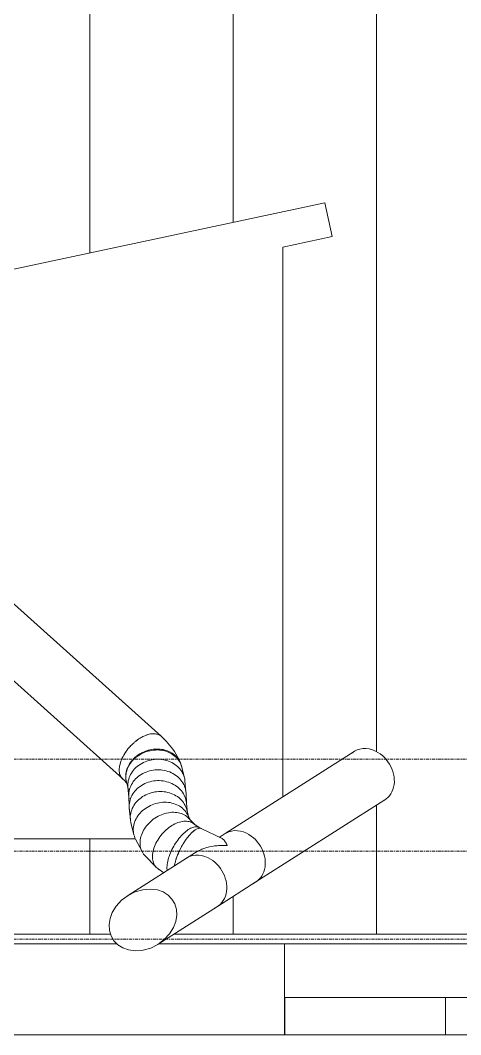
# Model space of a CAD drawing. Header units: centimetres. Extents: x -3046 to 63786, y -269 to 1483.
# Drawn here: x 32119 to 32349, y -50 to 480 of the extents above; entities that cross this region are included whole.
import ezdxf

# ---------------------------------------------------------------- set-up
doc = ezdxf.new("R2010")
doc.units = ezdxf.units.CM
doc.linetypes.add('Centre', pattern=[3.175, 0.635, -0.475, 1.59, -0.475])
for name, color, linetype, lineweight in [('A-FLOR', 7, 'Continuous', 9), ('A-FLOR-LEVL', 7, 'Continuous', 9), ('A-GENM', 7, 'Continuous', 9), ('A-WALL', 7, 'Continuous', 9), ('A-WALL-PATT', 7, 'Continuous', 9), ('C-BLDG-PADS', 7, 'Continuous', 9), ('M-HVAC-DUCT', 7, 'Continuous', 9)]:
    doc.layers.add(name, color=color, linetype=linetype, lineweight=lineweight)

# ---------------------------------------------------------------- blocks, each defined once
blk = doc.blocks.new('PQ_RVR_EST-01_ZZ_ZZ_MO_T_A_rvt-3-s03')
at = {"layer": 'A-FLOR'}
for p, q in [((-11182.13, -2.5), (-11182.13, -50)), ((-11182.13, -50), (-11388.25, -50))]:
    blk.add_line(p, q, dxfattribs=at)
at = {"layer": 'A-WALL'}
for p, q in [((-11181.92, -50), (-11181.92, -30.48)), ((-11081.92, -50), (-11181.92, -50))]:
    blk.add_line(p, q, dxfattribs=at)
blk = doc.blocks.new('Generic Model 3 - Generic Model 3-1304690-s03')
at = {"layer": 'A-GENM'}
for p, q in [((-11160.95, 384.87), (-11485.7, 315.85)), ((-11157.21, 367.27), (-11160.95, 384.87)), ((-11182.97, 361.79), (-11157.21, 367.27)), ((-11182.97, 74.22), (-11182.97, 361.79)), ((-11485.7, 315.85), (-11482.57, 298.12)), ((-11482.57, 298.12), (-11456.97, 302.63)), ((-11456.97, 302.63), (-11456.97, 161.86)), ((-11456.97, 131.86), (-11456.97, 52.4)), ((-11456.97, 52.4), (-11415.75, 52.4)), ((-11360.85, 52.4), (-11260.06, 52.4))]:
    blk.add_line(p, q, dxfattribs=at)
blk = doc.blocks.new('M_Round Tee - Tee-V137-s03')
at = {"layer": 'M-HVAC-DUCT', "color": 6, "true_color": 0xff00ff}
for p, q in [((-11215.02, 52.69), (-11225.4, 57.71)), ((-11213.13, 55.17), (-11216.28, 53.16)), ((-11229.19, 44.95), (-11233.28, 42.35)), ((-11217.17, 17.04), (-11197.03, 29.86))]:
    blk.add_line(p, q, dxfattribs=at)
for centre, major_axis, ratio, start_param, end_param in [((-11231.92, 44.2), (6.52, 13.51), 0.364721, 0.532432, 2.103228), ((-11231.92, 44.2), (6.52, 13.51), 0.364721, 0.008833, 0.532432), ((-11205.08, 42.51), (-8.05, 12.65), 0.802227, 5.369591, 6.359573), ((-11205.08, 42.51), (-8.05, 12.65), 0.802227, 3.798795, 5.369591), ((-11225.23, 29.69), (-8.05, 12.65), 0.802227, 5.369591, 6.396692), ((-11225.23, 29.69), (-8.05, 12.65), 0.802227, 3.798795, 5.369591), ((-11231.92, 44.2), (6.52, 13.51), 0.364721, 2.103228, 2.205638), ((-11205.08, 42.51), (-8.05, 12.65), 0.802227, 3.013397, 3.798795), ((-11225.23, 29.69), (-8.05, 12.65), 0.802227, 3.013547, 3.798795)]:
    blk.add_ellipse(centre, major_axis=major_axis, ratio=ratio, start_param=start_param, end_param=end_param, dxfattribs=at)
blk.add_open_spline([(-11230.54, 44.01), (-11229.96, 44.45), (-11228.74, 45.27), (-11226.8, 46.31), (-11224.76, 47.16), (-11221.63, 48.19), (-11218.23, 48.82), (-11214.67, 49.04), (-11212.91, 49), (-11212.04, 48.95)], degree=3, knots=[0.3076923, 0.3076923, 0.3076923, 0.3076923, 0.3846154, 0.4615385, 0.5384615, 0.6153846, 0.8076923, 0.9038462, 1, 1, 1, 1], dxfattribs=at)
blk.add_open_spline([(-11212.04, 48.95), (-11212.21, 49.32), (-11212.57, 50.03), (-11213.14, 50.95), (-11213.74, 51.71), (-11214.36, 52.3), (-11214.79, 52.58), (-11215.01, 52.69)], degree=3, dxfattribs=at)
blk = doc.blocks.new('M_Round Elbow - 1 D-1306839-s03')
at = {"layer": 'M-HVAC-DUCT', "color": 6, "true_color": 0xff00ff, "flags": 128}
for points in [[(-11236.36, 91.69), (-11236.92, 93.09), (-11237.54, 94.43), (-11238.21, 95.71), (-11238.93, 96.94), (-11239.69, 98.12), (-11240.49, 99.26), (-11241.33, 100.36), (-11242.2, 101.43), (-11243.1, 102.46), (-11244.03, 103.46), (-11244.99, 104.44), (-11245.99, 105.39), (-11246.68, 106.02)], [(-11264.44, 81.15), (-11264.46, 81.19), (-11264.52, 81.28), (-11264.62, 81.43), (-11264.77, 81.64), (-11264.96, 81.88), (-11265.2, 82.16), (-11265.48, 82.48), (-11265.81, 82.83), (-11266.18, 83.19), (-11266.59, 83.58), (-11266.73, 83.71)]]:
    blk.add_lwpolyline(points, dxfattribs=at)
at = {"layer": 'M-HVAC-DUCT', "color": 6, "true_color": 0xff00ff}
for centre, major_axis, ratio, start_param, end_param in [((-11256.71, 94.87), (10.03, 11.16), 0.564438, 0.82496, 1.0668), ((-11256.71, 94.87), (10.03, 11.16), 0.564438, 0.563161, 0.805001), ((-11256.71, 94.87), (10.03, 11.16), 0.564438, 0.301362, 0.543201), ((-11256.71, 94.87), (10.03, 11.16), 0.564438, 0, 0.281402), ((-11256.71, 94.87), (10.03, 11.16), 0.564438, 1.348559, 1.590399), ((-11256.71, 94.87), (10.03, 11.16), 0.564438, 1.08676, 1.3286), ((-11256.71, 94.87), (10.03, 11.16), 0.564438, 1.872158, 2.113998), ((-11256.71, 94.87), (10.03, 11.16), 0.564438, 1.610359, 1.852198), ((-11250.45, 86.53), (14.08, 5.17), 0.832467, 1.705002, 1.823153), ((-11250.45, 86.53), (14.08, 5.17), 0.832467, 1.443203, 1.57624), ((-11250.45, 86.53), (14.08, 5.17), 0.832467, 1.181404, 1.299554), ((-11250.45, 86.53), (14.08, 5.17), 0.832467, 0.919604, 1.037755), ((-11250.45, 86.53), (14.08, 5.17), 0.832467, 0.657805, 0.775956), ((-11250.45, 86.53), (14.08, 5.17), 0.832467, 0.396005, 0.514156), ((-11256.71, 94.87), (10.03, 11.16), 0.564438, 2.395757, 2.637597), ((-11256.71, 94.87), (10.03, 11.16), 0.564438, 2.133957, 2.375797), ((-11250.45, 86.53), (14.08, 5.17), 0.832467, 2.228601, 2.346752), ((-11250.45, 86.53), (14.08, 5.17), 0.832467, 1.966802, 2.084952), ((-11250.45, 86.53), (14.08, 5.17), 0.832467, 0.134206, 0.252357), ((-11250.45, 86.53), (14.08, 5.17), 0.832467, 6.155592, 6.37048), ((-11256.71, 94.87), (10.03, 11.16), 0.564438, 2.657556, 2.899396), ((-11256.71, 94.87), (10.03, 11.16), 0.564438, 2.919356, 3.181155), ((-11250.45, 86.53), (14.08, 5.17), 0.832467, 2.7522, 3.099347), ((-11250.45, 86.53), (14.08, 5.17), 0.832467, 2.4904, 2.608551)]:
    blk.add_ellipse(centre, major_axis=major_axis, ratio=ratio, start_param=start_param, end_param=end_param, dxfattribs=at)
blk = doc.blocks.new('PQ_RVR_EXT-01_ZZ_ZZ_MO_T_A_rvt-3-s03')
at = {"layer": 'M-HVAC-DUCT', "color": 6, "true_color": 0xff00ff}
for p, q in [((-11246.68, 106.02), (-11332.64, 183.27)), ((-11352.69, 160.95), (-11266.73, 83.71)), ((-11145.64, 98.12), (-11213.13, 55.17)), ((-11197.03, 29.86), (-11129.53, 72.81)), ((-11233.28, 42.35), (-11264.2, 22.67)), ((-11248.1, -2.64), (-11217.17, 17.04))]:
    blk.add_line(p, q, dxfattribs=at)
at = {"layer": 'M-HVAC-DUCT', "color": 5, "true_color": 0x0000ff}
for p, q in [((-11236.09, 90.94), (-11236.36, 91.69)), ((-11234.44, 84.28), (-11235.72, 89.73)), ((-11264.8, 82.32), (-11263.76, 77.91)), ((-11264.53, 81.36), (-11264.43, 81.1)), ((-11233.63, 76.79), (-11234.19, 82.76)), ((-11264.01, 79.43), (-11263.52, 74.18)), ((-11263.55, 74.74), (-11263.31, 69.07)), ((-11233.34, 70.56), (-11233.59, 76.23)), ((-11232.9, 65.86), (-11233.38, 71.11)), ((-11263.27, 68.52), (-11262.71, 62.51)), ((-11232.02, 62.82), (-11233.17, 67.49)), ((-11230.83, 61.19), (-11232.9, 65.16)), ((-11262.44, 60.88), (-11260.89, 54.59)), ((-11228.9, 59.68), (-11232.28, 63.21)), ((-11226.36, 58.13), (-11229.89, 60.51)), ((-11225.4, 57.71), (-11226.74, 58.35)), ((-11260.01, 52.25), (-11256.62, 45.75)), ((-11255.17, 43.74), (-11249.23, 37.53)), ((-11248.24, 36.7), (-11245.22, 34.66))]:
    blk.add_line(p, q, dxfattribs=at)
at = {"layer": 'M-HVAC-DUCT', "color": 6, "true_color": 0xff00ff, "flags": 128}
for points in [[(-11248.58, 25.69), (-11252.33, 26.16), (-11256.28, 25.82), (-11260.21, 24.69), (-11263.95, 22.83), (-11267.29, 20.32), (-11270.08, 17.29), (-11272.16, 13.9)], [(-11240.14, 6.13), (-11238.97, 9.26), (-11238.46, 12.42), (-11238.63, 15.49), (-11239.47, 18.35), (-11240.96, 20.89), (-11243.03, 23.01), (-11245.6, 24.63), (-11248.58, 25.69)], [(-11272.16, 13.9), (-11273.33, 10.76), (-11273.84, 7.6), (-11273.67, 4.53), (-11272.82, 1.67), (-11271.34, -0.87), (-11269.27, -2.99), (-11266.7, -4.61), (-11263.72, -5.67)], [(-11263.72, -5.67), (-11259.96, -6.14), (-11256.02, -5.8), (-11252.08, -4.67), (-11248.35, -2.8), (-11245.01, -0.29), (-11242.22, 2.73), (-11240.14, 6.13)]]:
    blk.add_lwpolyline(points, dxfattribs=at)
at = {"layer": 'M-HVAC-DUCT', "color": 6, "true_color": 0xff00ff}
for centre, major_axis, ratio, start_param, end_param in [((-11256.71, 94.87), (10.03, 11.16), 0.564438, 0.674169, 0.785398), ((-11256.71, 94.87), (10.03, 11.16), 0.564438, 0.41237, 0.557664), ((-11256.71, 94.87), (10.03, 11.16), 0.564438, 0.15057, 0.261799), ((-11256.71, 94.87), (10.03, 11.16), 0.564438, 1.459567, 1.570796), ((-11256.71, 94.87), (10.03, 11.16), 0.564438, 1.197768, 1.308997), ((-11256.71, 94.87), (10.03, 11.16), 0.564438, 0.930899, 1.086345), ((-11256.71, 94.87), (10.03, 11.16), 0.564438, 1.983166, 2.094395), ((-11256.71, 94.87), (10.03, 11.16), 0.564438, 1.721367, 1.832596), ((-11256.71, 94.87), (10.03, 11.16), 0.564438, 1.570796, 1.612649), ((-11137.59, 85.47), (-8.05, 12.65), 0.802227, 5.369591, 6.406076), ((-11137.59, 85.47), (-8.05, 12.65), 0.802227, 3.798795, 5.369591), ((-11256.71, 94.87), (10.03, 11.16), 0.564438, 2.244965, 2.356194), ((-11256.71, 94.87), (10.03, 11.16), 0.564438, 2.506765, 2.660327), ((-11256.71, 94.87), (10.03, 11.16), 0.564438, 2.768564, 2.879793), ((-11256.71, 94.87), (10.03, 11.16), 0.564438, 2.990016, 3.141593), ((-11137.59, 85.47), (-8.05, 12.65), 0.802227, 3.013397, 3.798795), ((-11205.08, 42.51), (-8.05, 12.65), 0.802227, 5.369591, 6.359573), ((-11205.08, 42.51), (-8.05, 12.65), 0.802227, 3.798795, 5.369591), ((-11225.23, 29.69), (-8.05, 12.65), 0.802227, 5.369591, 6.396692), ((-11225.23, 29.69), (-8.05, 12.65), 0.802227, 3.798795, 5.369591), ((-11205.08, 42.51), (-8.05, 12.65), 0.802227, 3.013397, 3.798795), ((-11225.23, 29.69), (-8.05, 12.65), 0.802227, 3.013547, 3.798795)]:
    blk.add_ellipse(centre, major_axis=major_axis, ratio=ratio, start_param=start_param, end_param=end_param, dxfattribs=at)
at = {"layer": 'M-HVAC-DUCT', "color": 5, "true_color": 0x0000ff}
for centre, major_axis, ratio, start_param, end_param in [((-11250.45, 86.53), (14.08, 5.17), 0.832467, 1.954107, 2.202958), ((-11250.45, 86.53), (14.08, 5.17), 0.832467, 1.692307, 1.941159), ((-11250.45, 86.53), (14.08, 5.17), 0.832467, 1.575983, 1.679359), ((-11250.45, 86.53), (14.08, 5.17), 0.832467, 1.430508, 1.561208), ((-11250.45, 86.53), (14.08, 5.17), 0.832467, 1.168709, 1.41756), ((-11250.45, 86.53), (14.08, 5.17), 0.832467, 1.055437, 1.155761), ((-11250.45, 86.53), (14.08, 5.17), 0.832467, 0.906909, 1.03761), ((-11250.45, 86.53), (14.08, 5.17), 0.832467, 0.64511, 0.893961), ((-11250.45, 86.53), (14.08, 5.17), 0.832467, 0.38331, 0.632162), ((-11250.45, 86.53), (14.08, 5.17), 0.832467, 6.156976, 6.653548), ((-11250.45, 86.53), (14.08, 5.17), 0.832467, 2.215906, 2.464757), ((-11250.45, 86.53), (14.08, 5.17), 0.832467, 2.739505, 2.988356), ((-11250.45, 86.53), (14.08, 5.17), 0.832467, 2.477705, 2.726557), ((-11250.45, 86.53), (14.08, 5.17), 0.832467, 3.004994, 3.075956), ((-11231.92, 44.2), (6.52, 13.51), 0.364721, 0.853512, 0.974473), ((-11231.92, 44.2), (6.52, 13.51), 0.364721, 0.630634, 0.712674), ((-11231.92, 44.2), (6.52, 13.51), 0.364721, 0.576507, 0.630634), ((-11231.92, 44.2), (6.52, 13.51), 0.364721, 0.319448, 0.450875), ((-11231.92, 44.2), (6.52, 13.51), 0.364721, 0, 0.189075), ((-11231.92, 44.2), (6.52, 13.51), 0.364721, 1.366645, 1.498072), ((-11231.92, 44.2), (6.52, 13.51), 0.364721, 1.104846, 1.236273), ((-11231.92, 44.2), (6.52, 13.51), 0.364721, 1.628445, 1.759872), ((-11231.92, 44.2), (6.52, 13.51), 0.364721, 2.152043, 2.201431), ((-11231.92, 44.2), (6.52, 13.51), 0.364721, 1.890244, 2.021671)]:
    blk.add_ellipse(centre, major_axis=major_axis, ratio=ratio, start_param=start_param, end_param=end_param, dxfattribs=at)
for points in [[(-11264.99, 86.3), (-11264.83, 87.42), (-11264.19, 89.66), (-11262.28, 92.76), (-11259.55, 95.41), (-11256.19, 97.41), (-11252.42, 98.64), (-11249.81, 98.89), (-11248.53, 98.86)], [(-11248.53, 98.86), (-11247.24, 98.84), (-11244.71, 98.5), (-11241.3, 97.13), (-11238.49, 95.01), (-11236.49, 92.27), (-11235.78, 90.16), (-11235.59, 89.07)], [(-11263.95, 81.94), (-11263.81, 83.07), (-11263.16, 85.3), (-11261.24, 88.37), (-11258.5, 90.93), (-11255.11, 92.83), (-11251.31, 93.93), (-11248.68, 94.08), (-11247.38, 94)], [(-11263.47, 76.72), (-11263.32, 77.85), (-11262.68, 80.08), (-11260.75, 83.12), (-11258, 85.64), (-11254.61, 87.46), (-11250.8, 88.47), (-11248.16, 88.55), (-11246.86, 88.44)], [(-11263.89, 78.57), (-11264.08, 79.68), (-11264.1, 80.82), (-11263.95, 81.94)], [(-11263.22, 71.05), (-11263.07, 72.18), (-11262.43, 74.42), (-11260.51, 77.46), (-11257.76, 79.97), (-11254.36, 81.8), (-11250.55, 82.81), (-11247.92, 82.89), (-11246.62, 82.78)], [(-11263.4, 73.32), (-11263.59, 74.44), (-11263.62, 75.59), (-11263.47, 76.72)], [(-11262.66, 65.03), (-11262.51, 66.16), (-11261.87, 68.4), (-11259.95, 71.47), (-11257.21, 74.04), (-11253.82, 75.95), (-11250.02, 77.05), (-11247.39, 77.2), (-11246.09, 77.12)], [(-11246.09, 77.12), (-11244.79, 77.05), (-11242.24, 76.61), (-11238.79, 75.09), (-11235.95, 72.84), (-11233.92, 69.99), (-11233.2, 67.83), (-11233.01, 66.72)], [(-11263.16, 67.65), (-11263.35, 68.77), (-11263.37, 69.92), (-11263.22, 71.05)], [(-11261.1, 58.66), (-11260.95, 59.79), (-11260.31, 62.03), (-11258.4, 65.17), (-11255.69, 67.87), (-11252.34, 69.95), (-11248.6, 71.26), (-11246, 71.56), (-11244.72, 71.57)], [(-11244.72, 71.57), (-11243.45, 71.57), (-11240.93, 71.28), (-11237.53, 69.99), (-11234.74, 67.93), (-11233.42, 66.14), (-11232.91, 65.17)], [(-11257.57, 51.9), (-11257.41, 53.01), (-11256.77, 55.26), (-11254.94, 58.53), (-11252.33, 61.45), (-11249.14, 63.82), (-11245.59, 65.49), (-11243.13, 66.06), (-11241.92, 66.2)], [(-11260, 52.24), (-11260.51, 53.21), (-11261.21, 55.3), (-11261.25, 57.54), (-11261.1, 58.66)], [(-11251.02, 45.05), (-11250.84, 46.15), (-11250.22, 48.42), (-11248.53, 51.84), (-11246.2, 55.03), (-11243.38, 57.79), (-11240.26, 59.93), (-11238.13, 60.83), (-11237.09, 61.15)], [(-11237.09, 61.15), (-11236.05, 61.46), (-11234.01, 61.79), (-11231.29, 61.39), (-11229.83, 60.54), (-11229.22, 59.98)], [(-11243.33, 39.88), (-11243.13, 40.96), (-11242.53, 43.24), (-11241.05, 46.8), (-11239.09, 50.25), (-11236.78, 53.36), (-11234.29, 55.91), (-11232.61, 57.12), (-11231.8, 57.59)], [(-11254.79, 43.36), (-11255.53, 44.05), (-11256.76, 45.65), (-11257.72, 48.6), (-11257.72, 50.79), (-11257.57, 51.9)]]:
    blk.add_open_spline(points, degree=3, dxfattribs=at)
for points, knots in [([(-11247.38, 94), (-11246.08, 93.93), (-11243.53, 93.48), (-11240.08, 91.97), (-11237.24, 89.72), (-11235.21, 86.88), (-11234.37, 84.35), (-11234.19, 82.85), (-11234.16, 82.47)], [0, 0, 0, 0, 0.1666667, 0.3333333, 0.5, 0.6666667, 0.8333333, 0.8903994, 0.8903994, 0.8903994, 0.8903994]), ([(-11264.71, 81.98), (-11264.8, 82.3), (-11265.11, 83.71), (-11265.14, 85.18), (-11264.99, 86.3)], [0.7821881, 0.7821881, 0.7821881, 0.7821881, 0.8333333, 1, 1, 1, 1]), ([(-11246.86, 88.44), (-11245.56, 88.34), (-11243, 87.82), (-11239.54, 86.21), (-11236.7, 83.87), (-11234.66, 80.96), (-11233.67, 77.98), (-11233.55, 76.02), (-11233.59, 75.2)], [0, 0, 0, 0, 0.1666667, 0.3333333, 0.5, 0.6666667, 0.8333333, 0.9536667, 0.9536667, 0.9536667, 0.9536667]), ([(-11246.62, 82.78), (-11245.32, 82.68), (-11242.76, 82.16), (-11239.3, 80.55), (-11236.45, 78.21), (-11234.41, 75.29), (-11233.54, 72.64), (-11233.37, 71.03), (-11233.34, 70.56)], [0, 0, 0, 0, 0.1666667, 0.3333333, 0.5, 0.6666667, 0.8333333, 0.9031978, 0.9031978, 0.9031978, 0.9031978]), ([(-11262.44, 60.88), (-11262.5, 61.14), (-11262.79, 62.5), (-11262.81, 63.9), (-11262.66, 65.03)], [0.7946089, 0.7946089, 0.7946089, 0.7946089, 0.8333333, 1, 1, 1, 1]), ([(-11241.92, 66.2), (-11240.72, 66.34), (-11238.34, 66.32), (-11235.15, 65.42), (-11233.25, 64.17), (-11232.41, 63.34), (-11232.28, 63.21)], [0, 0, 0, 0, 0.1666667, 0.3333333, 0.5, 0.5296255, 0.5296255, 0.5296255, 0.5296255]), ([(-11231.8, 57.59), (-11230.99, 58.06), (-11229.41, 58.7), (-11227.61, 58.75), (-11226.68, 58.35), (-11226.36, 58.13)], [0, 0, 0, 0, 0.1666667, 0.3333333, 0.4429192, 0.4429192, 0.4429192, 0.4429192]), ([(-11247.86, 36.46), (-11248.24, 36.68), (-11249.27, 37.42), (-11250.53, 39.15), (-11251.26, 41.85), (-11251.19, 43.96), (-11251.02, 45.05)], [0.4131195, 0.4131195, 0.4131195, 0.4131195, 0.5, 0.6666667, 0.8333333, 1, 1, 1, 1]), ([(-11243.49, 35.72), (-11243.54, 36.08), (-11243.64, 37.34), (-11243.52, 38.8), (-11243.33, 39.88)], [0.7615344, 0.7615344, 0.7615344, 0.7615344, 0.8333333, 1, 1, 1, 1])]:
    blk.add_open_spline(points, degree=3, knots=knots, dxfattribs=at)
at = {"layer": 'A-GENM', "lineweight": 9}
blk.add_blockref('Generic Model 3 - Generic Model 3-1304690-s03', (0, 0), dxfattribs=at)
at = {"layer": 'M-HVAC-DUCT', "lineweight": 9}
for name in ['M_Round Elbow - 1 D-1306839-s03', 'M_Round Tee - Tee-V137-s03']:
    blk.add_blockref(name, (0, 0), dxfattribs=at)

msp = doc.modelspace()

# ---------------------------------------------------------------- hatches: boundary and pattern name
at = {"layer": 'A-WALL-PATT', "true_color": 0xc0c0c0}
h = msp.add_hatch(dxfattribs=at)
h.set_pattern_fill('FP_18', color=9, style=0, pattern_type=2)
h.set_pattern_definition([(90, (37930.01, 711.715), (-75, 5e-15), [])])
h.paths.add_polyline_path([(32050.79, 2.5), (32165.97, 2.5), (32165.36, 4.84), (32165.2, 7.6), (32165.71, 10.76), (32166.88, 13.9), (32168.96, 17.29), (32172.71, 21.03), (32178.05, 24.69), (32193.88, 34.7), (32190.13, 37.22), (32182.76, 45.3), (32182.43, 45.74), (32178.95, 52.4), (32078.03, 52.34), (32071.06, 50.52), (32066.65, 50.09), (32050.79, 50.09), (32050.79, 48.66)])
h.paths.add_polyline_path([(32495.52, 2.5), (32778.1, 2.5), (32778.1, 44), (32691.15, 44), (32691.15, 36.05), (32386.37, 36.05), (32386.37, 227.72), (32691.15, 227.72), (32691.15, 94), (32778.1, 94), (32778.01, 160.34), (32777.03, 161.01), (32777.4, 161.88), (32777.3, 162.18), (32778.1, 163.37), (32778.1, 514.53), (32050.79, 514.53), (32050.79, 336.56), (32278.09, 384.87), (32281.83, 367.27), (32256.07, 361.79), (32256.07, 74.22), (32294.76, 98.84), (32297.86, 99.63), (32301.21, 99.45), (32304.57, 98.31), (32307.72, 96.3), (32310.44, 93.55), (32312.55, 90.26), (32313.9, 86.63), (32314.41, 82.93), (32313.9, 79.07), (32312.79, 76.28), (32310.79, 73.78), (32239.4, 28.35), (32198.96, 2.5), (32462.76, 2.5)])
h.paths.add_polyline_path([(34499.72, 2.5), (34499.72, 44), (33258.39, 44), (33258.39, 36.05), (32978.39, 36.05), (32978.39, 44), (32858.84, 44), (32858.84, 2.5), (34498.47, 2.5)])
h.paths.add_polyline_path([(32783.1, 2.5), (32853.84, 2.5), (32853.84, 44), (32783.1, 44), (32783.1, 17.48)])
h.paths.add_polyline_path([(33806.12, 94), (34067.11, 94), (34067.11, 290.99), (34229.12, 290.99), (34229.12, 94), (34499.72, 94), (34499.72, 514.53), (34472.64, 514.53), (34472.64, 94.04), (34462.64, 94.04), (34462.64, 514.53), (32858.84, 514.48), (32858.84, 94), (32978.39, 94), (32978.39, 386.73), (33258.39, 386.73), (33258.39, 94), (33789.74, 94)])
h.paths.add_polyline_path([(32853.84, 94), (32853.84, 154.02), (32783.1, 154.02), (32783.16, 152.65), (32824.22, 94), (32839.55, 94)])
h.paths.add_polyline_path([(32783.1, 94), (32819.07, 94), (32783.1, 145.33), (32783.1, 103.9)])
h.paths.add_polyline_path([(32823.17, 158.53), (32853.84, 158.53), (32853.84, 268.63), (32783.1, 163.75), (32783.1, 158.53), (32806.79, 158.53)])
h.paths.add_polyline_path([(32783.1, 170.79), (32853.84, 275.92), (32853.84, 282.82), (32783.1, 383.84), (32783.1, 277.59), (32852.34, 278.61), (32852.24, 274.38), (32783.1, 273), (32783.1, 186.77)])
h.paths.add_polyline_path([(32853.84, 290.17), (32853.84, 394.59), (32783.1, 393.39), (32783.1, 391.19), (32848.88, 297.25)])
h.paths.add_polyline_path([(32783.1, 398.14), (32853.84, 399.17), (32853.84, 508.21), (32783.1, 398.79), (32783.1, 398.16)])
h.paths.add_polyline_path([(32783.1, 406.47), (32853.24, 514.48), (32783.1, 514.48), (32783.1, 407.74)])

# ---------------------------------------------------------------- linework, layer by layer
at = {"layer": 'A-FLOR'}
for p, q in [((32256.91, -2.5), (32256.91, -50)), ((30316.2, -50), (32256.97, -50))]:
    msp.add_line(p, q, dxfattribs=at)
at = {"layer": 'A-FLOR-LEVL', "color": 253, "linetype": 'Centre', "true_color": 0xaaaaaa}
for p, q in [((29167.63, 94), (46167.06, 94)), ((29167.63, 46.02), (46484.56, 46.02)), ((29167.63, 0), (46167.06, 0)), ((46484.56, -50), (29167.63, -50))]:
    msp.add_line(p, q, dxfattribs=at)
at = {"layer": 'A-WALL'}
for p, q in [((31969.1, 2.5), (32165.97, 2.5)), ((32198.96, 2.5), (32778.1, 2.5)), ((32169.3, -2.5), (31969.1, -2.5)), ((33808.54, -2.5), (32191.16, -2.5)), ((32341.12, -30.48), (32341.12, -50)), ((32341.12, -50), (32256.97, -50))]:
    msp.add_line(p, q, dxfattribs=at)
at = {"layer": 'C-BLDG-PADS'}
msp.add_line((44060.46, -30.48), (32256.91, -30.48), dxfattribs=at)

# ---------------------------------------------------------------- block references
at = {"lineweight": 5}
for name in ['PQ_RVR_EST-01_ZZ_ZZ_MO_T_A_rvt-3-s03', 'PQ_RVR_EXT-01_ZZ_ZZ_MO_T_A_rvt-3-s03']:
    msp.add_blockref(name, (43439.04, 0), dxfattribs=at)

doc.saveas('drawing.dxf')
